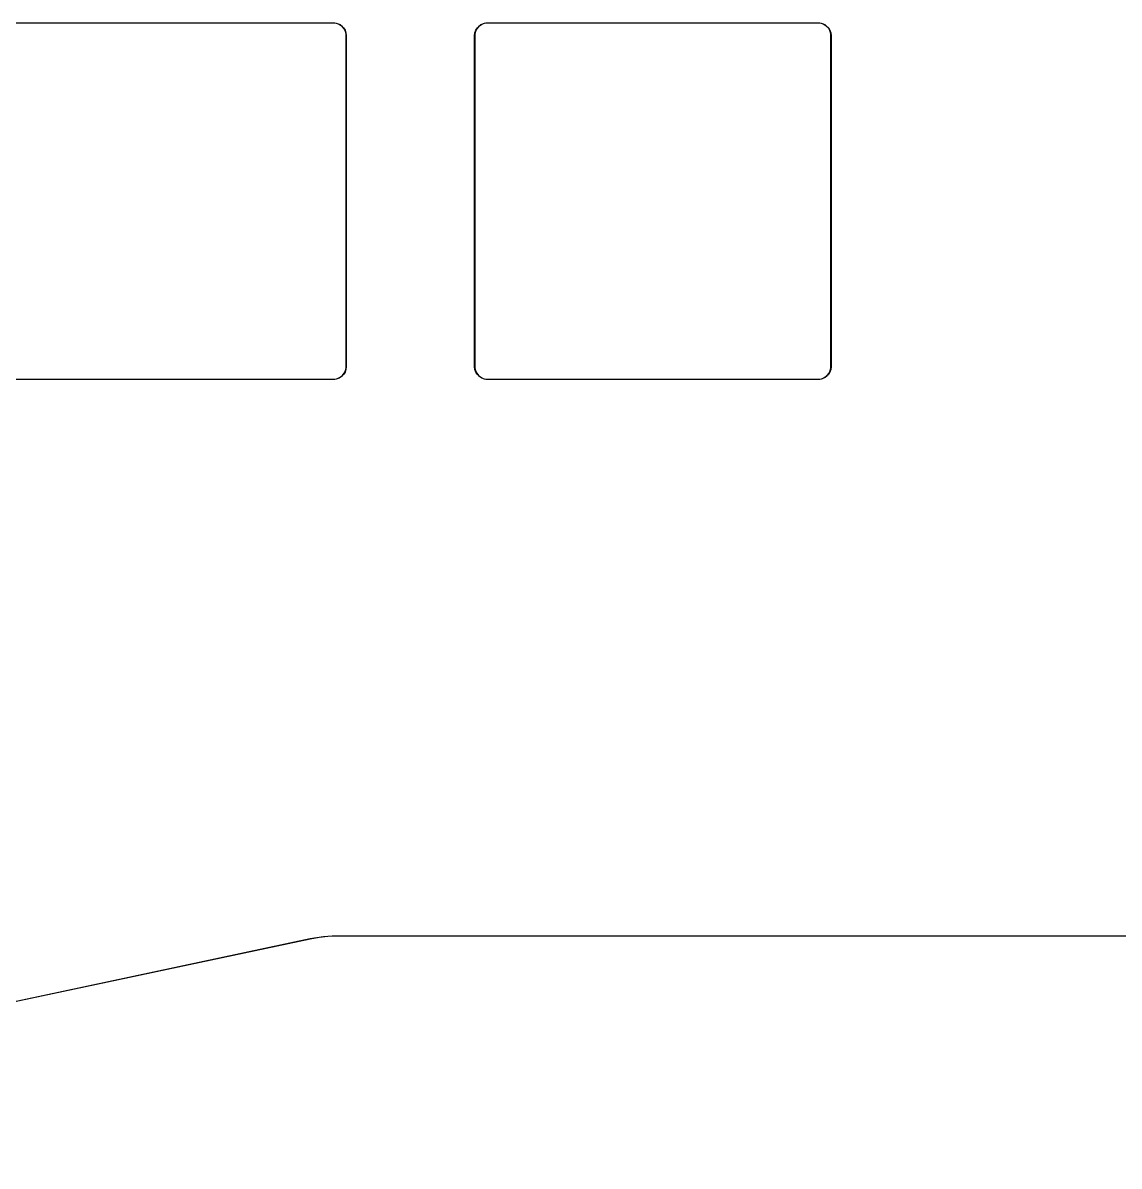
# Model space of a CAD drawing. Extents: x 16 to 355, y -142 to -18.
# Drawn here: x 268.01 to 311.08, y -130.66 to -85.73 of the extents above; entities that cross this region are included whole.
import ezdxf

# ---------------------------------------------------------------- set-up
doc = ezdxf.new("R2010")
doc.units = 0
doc.layers.add('BLACK', color=7, linetype='CONTINUOUS')

msp = doc.modelspace()

# ---------------------------------------------------------------- linework, layer by layer
at = {"layer": 'BLACK', "linetype": 'CONTINUOUS'}
for p, q in [((267.209, -85.7338), (280.209, -85.7338)), ((280.209, -85.7438), (267.209, -85.7438)), ((280.209, -85.7338), (280.321, -85.7464)), ((280.265, -85.7438), (280.209, -85.7438)), ((280.374, -85.7686), (280.265, -85.7438)), ((280.321, -85.7464), (280.428, -85.7838)), ((280.474, -85.817), (280.374, -85.7686)), ((280.428, -85.7838), (280.524, -85.844)), ((285.944, -85.844), (286.04, -85.7838)), ((286.094, -85.7686), (285.994, -85.817)), ((286.04, -85.7838), (286.147, -85.7465)), ((286.203, -85.7438), (286.094, -85.7686)), ((286.147, -85.7465), (286.259, -85.7338)), ((286.259, -85.7438), (286.203, -85.7438)), ((286.259, -85.7338), (286.259, -85.7338)), ((286.259, -85.7338), (299.259, -85.7338)), ((286.259, -85.7438), (286.259, -85.7438)), ((299.259, -85.7438), (286.259, -85.7438)), ((299.259, -85.7338), (299.371, -85.7464)), ((299.315, -85.7438), (299.259, -85.7438)), ((299.424, -85.7686), (299.315, -85.7438)), ((299.371, -85.7464), (299.478, -85.7838)), ((299.524, -85.817), (299.424, -85.7686)), ((299.478, -85.7838), (299.574, -85.844)), ((280.561, -85.8866), (280.474, -85.817)), ((280.524, -85.844), (280.604, -85.9239)), ((280.631, -85.9738), (280.561, -85.8866)), ((280.604, -85.9239), (280.664, -86.0197)), ((280.679, -86.0743), (280.631, -85.9738)), ((280.664, -86.0197), (280.701, -86.1264)), ((280.704, -86.183), (280.679, -86.0743)), ((280.701, -86.1264), (280.714, -86.2388)), ((280.704, -86.2388), (280.704, -86.183)), ((280.704, -99.2388), (280.704, -86.2388)), ((280.704, -86.2388), (280.704, -86.2388)), ((280.714, -86.2388), (280.714, -86.2388)), ((280.714, -86.2388), (280.714, -99.2388)), ((285.754, -86.2388), (285.767, -86.1264)), ((285.754, -99.2388), (285.754, -86.2388)), ((285.754, -86.2388), (285.754, -86.2388)), ((285.789, -86.0743), (285.764, -86.183)), ((285.764, -86.183), (285.764, -86.2388)), ((285.764, -86.2388), (285.764, -86.2388)), ((285.764, -86.2388), (285.764, -99.2388)), ((285.767, -86.1264), (285.804, -86.0197)), ((285.837, -85.9738), (285.789, -86.0743)), ((285.804, -86.0197), (285.864, -85.9239)), ((285.907, -85.8866), (285.837, -85.9738)), ((285.864, -85.9239), (285.944, -85.844)), ((285.994, -85.817), (285.907, -85.8866)), ((299.611, -85.8866), (299.524, -85.817)), ((299.574, -85.844), (299.654, -85.9239)), ((299.681, -85.9738), (299.611, -85.8866)), ((299.654, -85.9239), (299.714, -86.0197)), ((299.729, -86.0743), (299.681, -85.9738)), ((299.714, -86.0197), (299.751, -86.1264)), ((299.754, -86.183), (299.729, -86.0743)), ((299.751, -86.1264), (299.764, -86.2388)), ((299.754, -86.2388), (299.754, -86.183)), ((299.754, -99.2388), (299.754, -86.2388)), ((299.754, -86.2388), (299.754, -86.2388)), ((299.764, -86.2388), (299.764, -86.2388)), ((299.764, -86.2388), (299.764, -99.2388)), ((280.714, -99.2388), (280.701, -99.3512)), ((280.704, -99.2946), (280.704, -99.2388)), ((280.704, -99.2388), (280.704, -99.2388)), ((280.714, -99.2388), (280.714, -99.2388)), ((285.767, -99.3512), (285.754, -99.2388)), ((285.754, -99.2388), (285.754, -99.2388)), ((285.764, -99.2388), (285.764, -99.2388)), ((285.764, -99.2388), (285.764, -99.2946)), ((299.764, -99.2388), (299.751, -99.3512)), ((299.754, -99.2946), (299.754, -99.2388)), ((299.754, -99.2388), (299.754, -99.2388)), ((299.764, -99.2388), (299.764, -99.2388)), ((280.265, -99.7338), (280.374, -99.709)), ((280.428, -99.6938), (280.321, -99.7311)), ((280.374, -99.709), (280.474, -99.6606)), ((280.524, -99.6336), (280.428, -99.6938)), ((280.474, -99.6606), (280.561, -99.591)), ((280.604, -99.5537), (280.524, -99.6336)), ((280.561, -99.591), (280.631, -99.5038)), ((280.664, -99.4579), (280.604, -99.5537)), ((280.631, -99.5038), (280.679, -99.4033)), ((280.701, -99.3512), (280.664, -99.4579)), ((280.679, -99.4033), (280.704, -99.2946)), ((285.764, -99.2946), (285.789, -99.4033)), ((285.804, -99.4579), (285.767, -99.3512)), ((285.789, -99.4033), (285.837, -99.5038)), ((285.864, -99.5536), (285.804, -99.4579)), ((285.837, -99.5038), (285.907, -99.591)), ((285.944, -99.6336), (285.864, -99.5536)), ((285.907, -99.591), (285.994, -99.6606)), ((286.04, -99.6938), (285.944, -99.6336)), ((285.994, -99.6606), (286.094, -99.709)), ((286.147, -99.7311), (286.04, -99.6938)), ((286.094, -99.709), (286.203, -99.7338)), ((299.315, -99.7338), (299.424, -99.709)), ((299.478, -99.6938), (299.371, -99.7311)), ((299.424, -99.709), (299.524, -99.6606)), ((299.574, -99.6336), (299.478, -99.6938)), ((299.524, -99.6606), (299.611, -99.591)), ((299.654, -99.5537), (299.574, -99.6336)), ((299.611, -99.591), (299.681, -99.5038)), ((299.714, -99.4579), (299.654, -99.5537)), ((299.681, -99.5038), (299.729, -99.4033)), ((299.751, -99.3512), (299.714, -99.4579)), ((299.729, -99.4033), (299.754, -99.2946)), ((267.209, -99.7338), (280.209, -99.7338)), ((280.209, -99.7438), (267.209, -99.7438)), ((280.321, -99.7311), (280.209, -99.7438)), ((280.209, -99.7338), (280.209, -99.7338)), ((280.209, -99.7338), (280.265, -99.7338)), ((280.209, -99.7438), (280.209, -99.7438)), ((286.259, -99.7438), (286.147, -99.7311)), ((286.203, -99.7338), (286.259, -99.7338)), ((286.259, -99.7338), (299.259, -99.7338)), ((299.259, -99.7438), (286.259, -99.7438)), ((299.371, -99.7311), (299.259, -99.7438)), ((299.259, -99.7338), (299.259, -99.7338)), ((299.259, -99.7338), (299.315, -99.7338)), ((299.259, -99.7438), (299.259, -99.7438)), ((237.304, -130.647), (279.298, -121.721)), ((279.3, -121.731), (237.306, -130.657)), ((279.298, -121.721), (279.642, -121.66)), ((279.298, -121.721), (279.298, -121.721)), ((279.47, -121.695), (279.3, -121.731)), ((279.3, -121.731), (279.3, -121.731)), ((279.816, -121.646), (279.47, -121.695)), ((279.642, -121.66), (279.989, -121.624)), ((280.164, -121.622), (279.816, -121.646)), ((279.989, -121.624), (280.338, -121.612)), ((280.338, -121.622), (280.164, -121.622)), ((280.338, -121.612), (280.338, -121.612)), ((280.338, -121.612), (332.182, -121.612)), ((332.182, -121.622), (280.338, -121.622)), ((280.338, -121.622), (280.338, -121.622))]:
    msp.add_line(p, q, dxfattribs=at)

doc.saveas('drawing.dxf')
